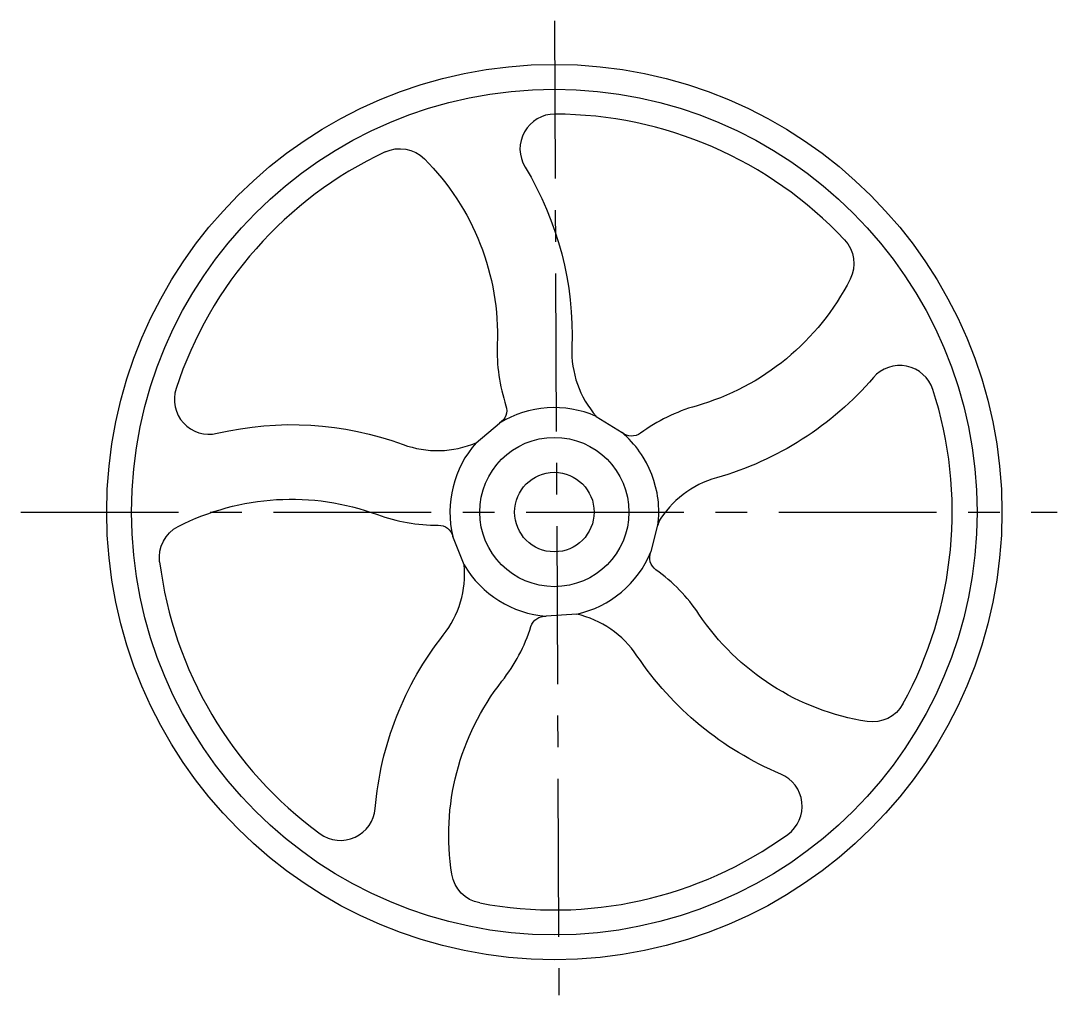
# Model space of a CAD drawing. Header units: millimetres. Extents: x 3028 to 3236, y 1544 to 1740.
import ezdxf

# ---------------------------------------------------------------- set-up
doc = ezdxf.new("R2010")
doc.units = ezdxf.units.MM
doc.linetypes.add('CENTER', pattern=[50.8, 31.75, -6.35, 6.35, -6.35])
doc.layers.add('Center', color=84, linetype='CENTER')

# ---------------------------------------------------------------- blocks, each defined once
blk = doc.blocks.new('*U2')
for points in [[(28.47, 30.98, 0.585343), (16.5, 33.39, -0.147121), (-15.06, 13.24, 0.190711), (-26.75, 4.3)], [(22.44, -32.2, -0.315774), (15.23, -35.74, -0.209263), (-18.57, -14.16, 0.08953), (-27.22, -5.23, -0.347686), (-28.24, -1.65)]]:
    blk.add_lwpolyline(points, format="xyb")
blk = doc.blocks.new('*U3')
at = {"color": 0, "linetype": 'ByBlock', "lineweight": -2, "transparency": 16777216}
for p, rotation in [((3155.58, 1684.26), 71.99999999999999), ((3099.99, 1674.05), 144.0000000000001), ((3092.52, 1618.04), 216), ((3143.49, 1593.61), 288)]:
    blk.add_blockref('*U2', p, dxfattribs=dict(at, rotation=rotation))
blk.add_blockref('*U2', (3182.46, 1634.54), dxfattribs=at)
blk = doc.blocks.new('*U4')
blk.add_line((-2.6, 1.62), (2.6, -1.62))
blk = doc.blocks.new('*U5')
at = {"color": 0, "linetype": 'ByBlock', "lineweight": -2, "transparency": 16777216}
for p, rotation in [((3121.46, 1656.82), 71.99999999999997), ((3154.96, 1635.87), 287.9999999999999), ((3115.54, 1633.12), 143.9999999999999), ((3136.25, 1620.18), 216)]:
    blk.add_blockref('*U4', p, dxfattribs=dict(at, rotation=rotation))
blk.add_blockref('*U4', (3145.82, 1658.51), dxfattribs=at)

msp = doc.modelspace()

# ---------------------------------------------------------------- linework, layer by layer
for radius in [90, 85, 15, 8]:
    msp.add_circle((3134.81, 1640.9), radius)
for centre, radius, start, end in [((3134.81, 1640.9), 80, 43.1883, 89.9206), ((3134.81, 1640.9), 80, 115.1883, 161.9206), ((3134.81, 1640.9), 80, 331.1883, 17.9206), ((3158.61, 1637.83), 3, 146.8931, 172.6382), ((3134.81, 1640.9), 80, 187.1883, 233.9206), ((3134.81, 1640.9), 80, 259.1883, 305.9206)]:
    msp.add_arc(centre, radius, start, end)
at = {"layer": 'Center'}
for p, q in [((3134.81, 1739.68), (3135.72, 1543.76)), ((3027.52, 1640.9), (3235.94, 1640.9))]:
    msp.add_line(p, q, dxfattribs=at)
for start, end in [(66.3697, 121.5889), (138.3697, 193.5889), (352.6382, 49.5889), (282.3697, 337.5889), (210.3697, 265.5889)]:
    msp.add_arc((3134.81, 1640.9), 21, start, end, dxfattribs=at)

# ---------------------------------------------------------------- block references
for name in ['*U3', '*U5']:
    msp.add_blockref(name, (0, 0))

doc.saveas('drawing.dxf')
